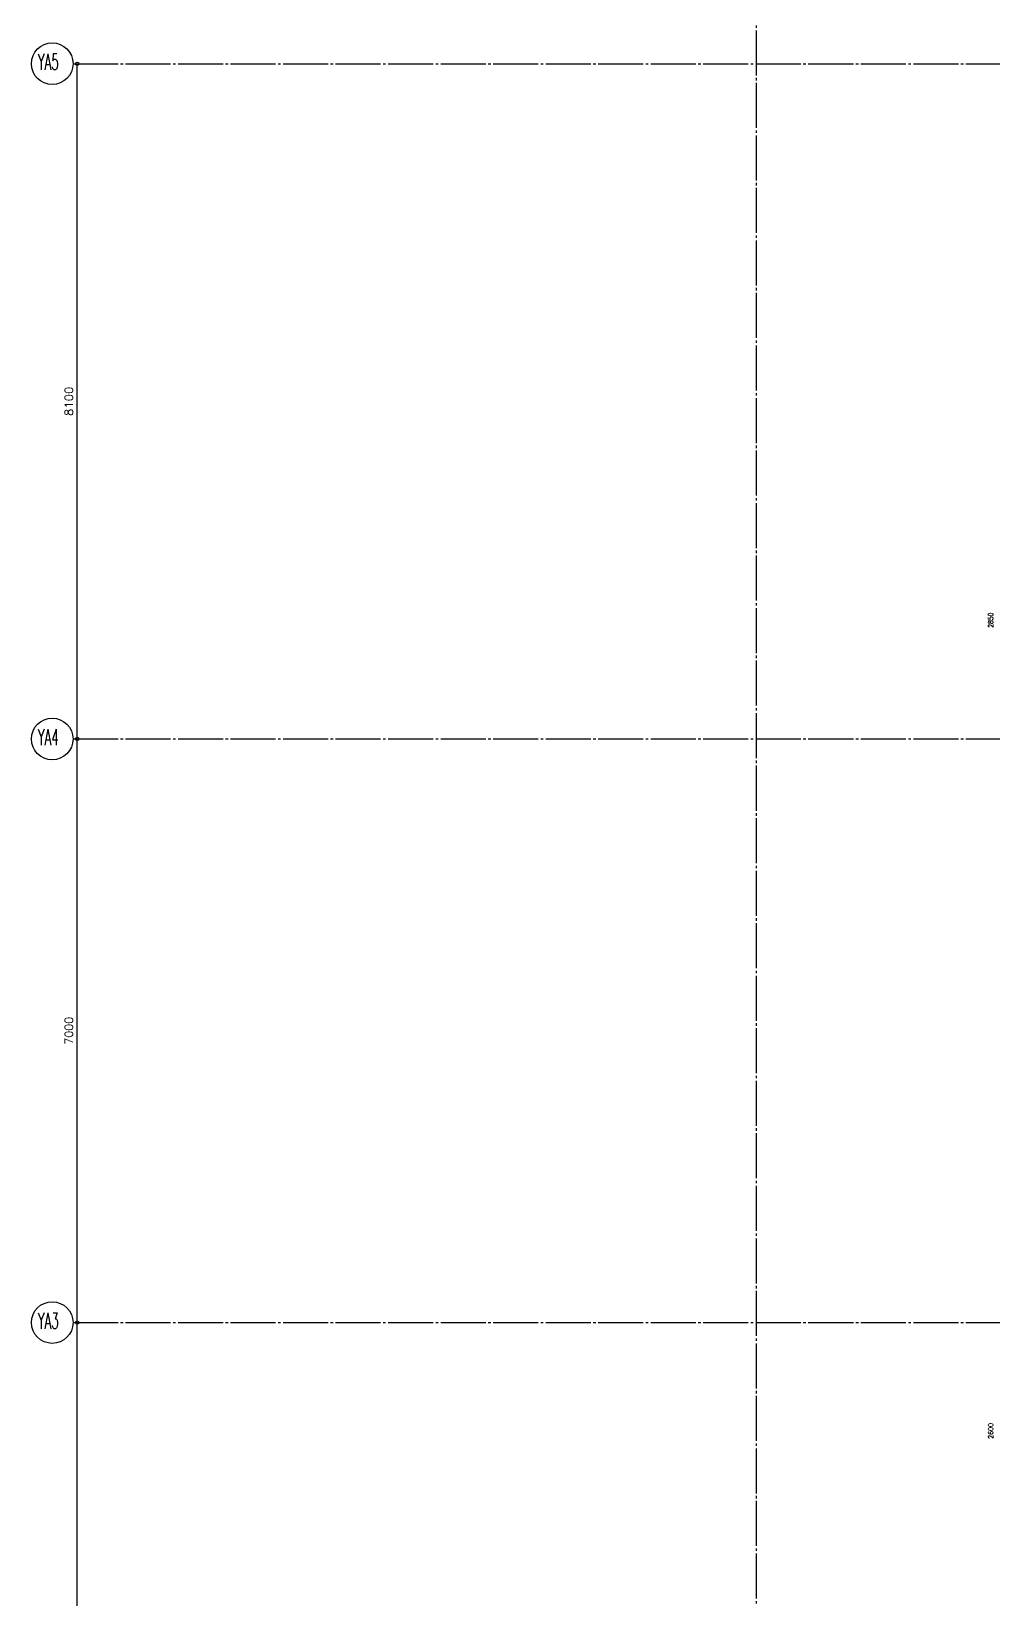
# Model space of a CAD drawing. Header units: millimetres. Extents: x 8300 to 98248, y -10383 to 40000.
# Drawn here: x 8300 to 19843, y 11576 to 30388 of the extents above; entities that cross this region are included whole.
import ezdxf
from ezdxf.enums import TextEntityAlignment as Align

# ---------------------------------------------------------------- set-up
doc = ezdxf.new("R2010")
doc.units = ezdxf.units.MM
doc.header["$LTSCALE"] = 300
doc.linetypes.add('CADEWA_LINE6', pattern=[2.1, 1.8, -0.1, 0.1, -0.1])
doc.layers.add('K建0_壁', color=7, linetype='CONTINUOUS')
doc.layers.add('通り芯', color=7, linetype='CONTINUOUS')
doc.styles.add('txt2', font='txt.shx', dxfattribs={"width": 1.197332, "bigfont": 'extfont2'})

msp = doc.modelspace()

# ---------------------------------------------------------------- linework, layer by layer
at = {"layer": '通り芯', "color": 96, "linetype": 'CADEWA_LINE6', "lineweight": -3}
for p, q in [((17000, -6050), (17000, 40000)), ((8800, 30000), (61700, 30000)), ((8800, 21900), (61700, 21900)), ((8800, 14900), (61700, 14900))]:
    msp.add_line(p, q, dxfattribs=at)
at = {"layer": '通り芯', "color": 96, "linetype": 'Continuous', "lineweight": -3}
for p, q in [((8850, 21920), (8850, 29980)), ((8850, 14920), (8850, 21880)), ((8850, 7720), (8850, 14880))]:
    msp.add_line(p, q, dxfattribs=at)
for centre, radius in [((8550, 30000), 250), ((8850, 30000), 20), ((8550, 21900), 250), ((8850, 21900), 20), ((8850, 21900), 20), ((8550, 14900), 250), ((8850, 14900), 20), ((8850, 14900), 20)]:
    msp.add_circle(centre, radius, dxfattribs=at)

# ---------------------------------------------------------------- texts
at = {"layer": 'K建0_壁', "color": 250, "lineweight": -3, "style": 'txt2'}
for s, width, p in [('2850', 0.916667, (19807, 23325)), ('2600', 0.9625, (19807, 13600))]:
    msp.add_text(s, height=57.6, rotation=90, dxfattribs=dict(at, width=width)).set_placement(p, align=Align.MIDDLE_CENTER)
at = {"layer": '通り芯', "color": 96, "lineweight": -3, "style": 'txt2'}
for s, width, p in [('YA5', 0.54068, (8379, 29869)), ('YA4', 0.538376, (8379, 21769)), ('YA3', 0.54068, (8379, 14769))]:
    msp.add_text(s, height=192, dxfattribs=dict(at, width=width)).set_placement(p, align=Align.BOTTOM_LEFT)
for s, width, p in [('8100', 1.069444, (8750, 25950)), ('7000', 1.013158, (8750, 18400))]:
    msp.add_text(s, height=96, rotation=90, dxfattribs=dict(at, width=width)).set_placement(p, align=Align.MIDDLE_CENTER)

doc.saveas('drawing.dxf')
